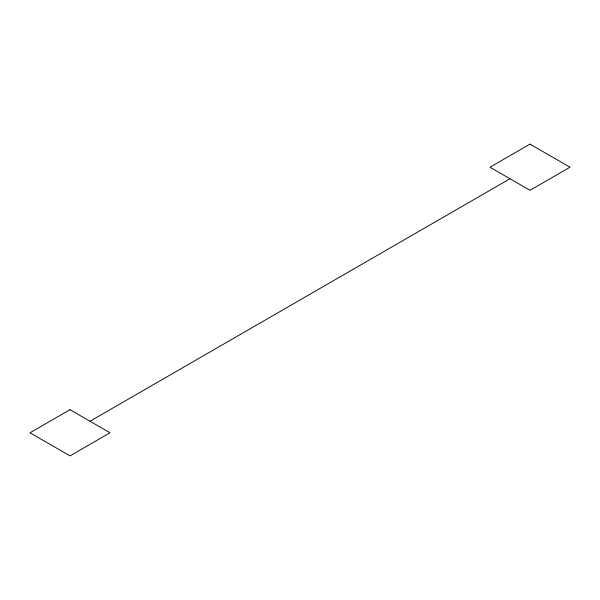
<?xml version="1.0" encoding="UTF-8"?>
<svg xmlns="http://www.w3.org/2000/svg" width="600" height="600" viewBox="0 0 600 600"><rect width="100%" height="100%" fill="white"/><g stroke="black" fill="none" stroke-linecap="round" stroke-linejoin="round"><path stroke-width="0.9" d="M90 421.245L510 178.755M69.998 409.695L30 432.787L69.998 455.88L110.002 432.787L69.998 409.695M530.002 144.12L489.998 167.212L530.002 190.305L570 167.212L530.002 144.12"/></g></svg>
